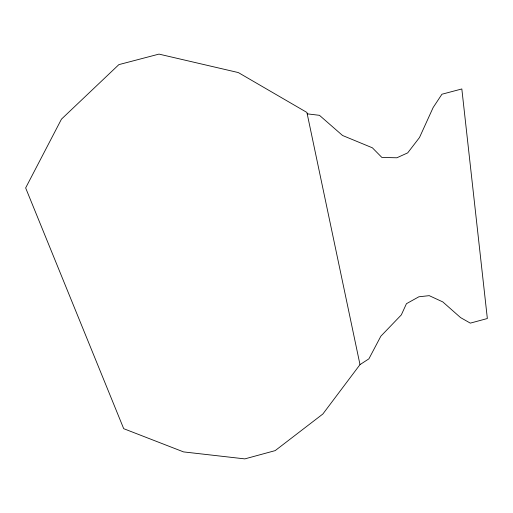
<?xml version="1.0" encoding="UTF-8"?>
<svg xmlns="http://www.w3.org/2000/svg" width="513" height="513" viewBox="0 0 513 513"><rect width="100%" height="100%" fill="white"/><g stroke="black" fill="none" stroke-linecap="round" stroke-linejoin="round"><path stroke-width="0.77" d="M359.998 364.621L322.857 414.01L275.173 450.626L244.829 458.891L183.551 451.902L123.704 428.682L25.65 187.931L61.47 119.131L118.869 64.625L158.979 54.109L238.333 72.57L306.909 112.45L359.998 364.621L368.898 358.844L380.845 336.207L401.307 314.918L406.45 303.696L418.884 296.783L429.234 295.655L442.815 301.926L460.565 317.598L470.318 323.132L487.35 318.522L461.828 88.954L441.943 94.225L433.145 107.531L419.506 137.503L407.7 152.874L396.876 157.78L381.877 157.446L372.38 147.808L342.543 135.483L319.471 115.322L307.197 113.841"/></g></svg>
